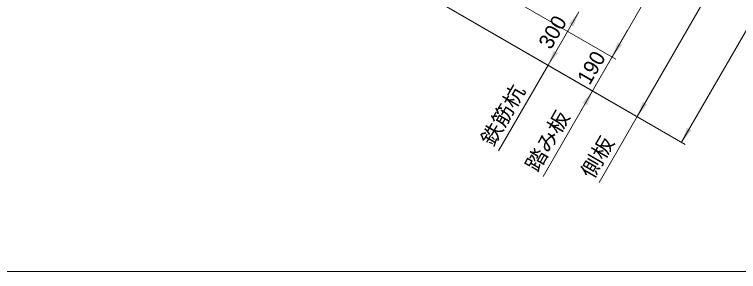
# Model space of a CAD drawing. Units: millimetres at full size, sheet at 1:30; some dimension numbers follow another scale. Extents: x 300 to 12300, y 300 to 8610.
# Drawn here: x 2957 to 6480, y 300 to 1550 of the extents above; entities that cross this region are included whole.
import ezdxf
from ezdxf.enums import TextEntityAlignment as Align

# ---------------------------------------------------------------- set-up
doc = ezdxf.new("R2010")
doc.units = ezdxf.units.MM
doc.header["$LTSCALE"] = 30
doc.layers.add('図面枠-A3', color=7, linetype='Continuous', lineweight=13)
doc.layers.add('寸法', color=7, linetype='Continuous', lineweight=13)
doc.styles.add('ＭＳ Ｐゴシック', font='')
doc.styles.get('ＭＳ Ｐゴシック').set_extended_font_data('MS PGothic')

# ---------------------------------------------------------------- blocks, each defined once
blk = doc.blocks.new('filled_arrow')
at = {"color": 0, "linetype": 'Continuous', "lineweight": -2}
blk.add_solid([(7.5, 1.25), (0, 0), (7.5, -1.25)], dxfattribs=at)

msp = doc.modelspace()

# ---------------------------------------------------------------- linework, layer by layer
at = {"layer": '図面枠-A3'}
msp.add_lwpolyline([(300, 300), (12300, 300), (12300, 8610), (300, 8610)], close=True, dxfattribs=at)
at = {"layer": '寸法'}
for p, q in [((8903.22, 5604.63), (6203.22, 928.09)), ((6615.21, 2641.68), (5865.21, 1342.64)), ((6886.71, 2611.94), (5986.71, 1053.09)), ((4604.98, 2070.23), (5883.39, 1332.14)), ((4604.98, 2070.23), (5883.39, 1332.14)), ((4556.92, 1878.59), (6221.41, 917.59)), ((4556.92, 1878.59), (6004.9, 1042.59)), ((4556.92, 1878.59), (5788.39, 1167.59)), ((4556.92, 1878.59), (5571.89, 1292.59)), ((5703.73, 1562.95), (5553.7, 1303.09)), ((5940.21, 1472.54), (5695.21, 1048.19)), ((5553.7, 1303.09), (5313.21, 886.55)), ((5770.21, 1178.09), (5529.71, 761.55)), ((5986.71, 1053.09), (5801.46, 732.22))]:
    msp.add_line(p, q, dxfattribs=at)

# ---------------------------------------------------------------- block references
at = {"layer": '寸法', "xscale": 10, "yscale": 10}
for p, rotation in [((5703.73, 1562.95), 240), ((5865.21, 1342.64), 60), ((5865.21, 1342.64), 60), ((5553.7, 1303.09), 60), ((5770.21, 1178.09), 240), ((5986.71, 1053.09), 60), ((6203.22, 928.09), 60)]:
    msp.add_blockref('filled_arrow', p, dxfattribs=dict(at, rotation=rotation))

# ---------------------------------------------------------------- texts
at = {"layer": '寸法', "style": 'ＭＳ Ｐゴシック'}
for s, p in [('300', (5575.45, 1463.77)), ('190', (5764.16, 1291.01))]:
    msp.add_text(s, height=74.23, rotation=60, dxfattribs=at).set_placement(p, align=Align.MIDDLE_CENTER)
at = {"layer": '寸法', "style": 'ＭＳ Ｐゴシック', "width": 1.05}
for s, p in [('鉄筋杭', (5464.62, 1168.33)), ('踏み板', (5681.13, 1043.33)), ('側板', (5897.63, 918.33))]:
    msp.add_text(s, height=74.23, rotation=60, dxfattribs=at).set_placement(p, align=Align.BOTTOM_RIGHT)

doc.saveas('drawing.dxf')
